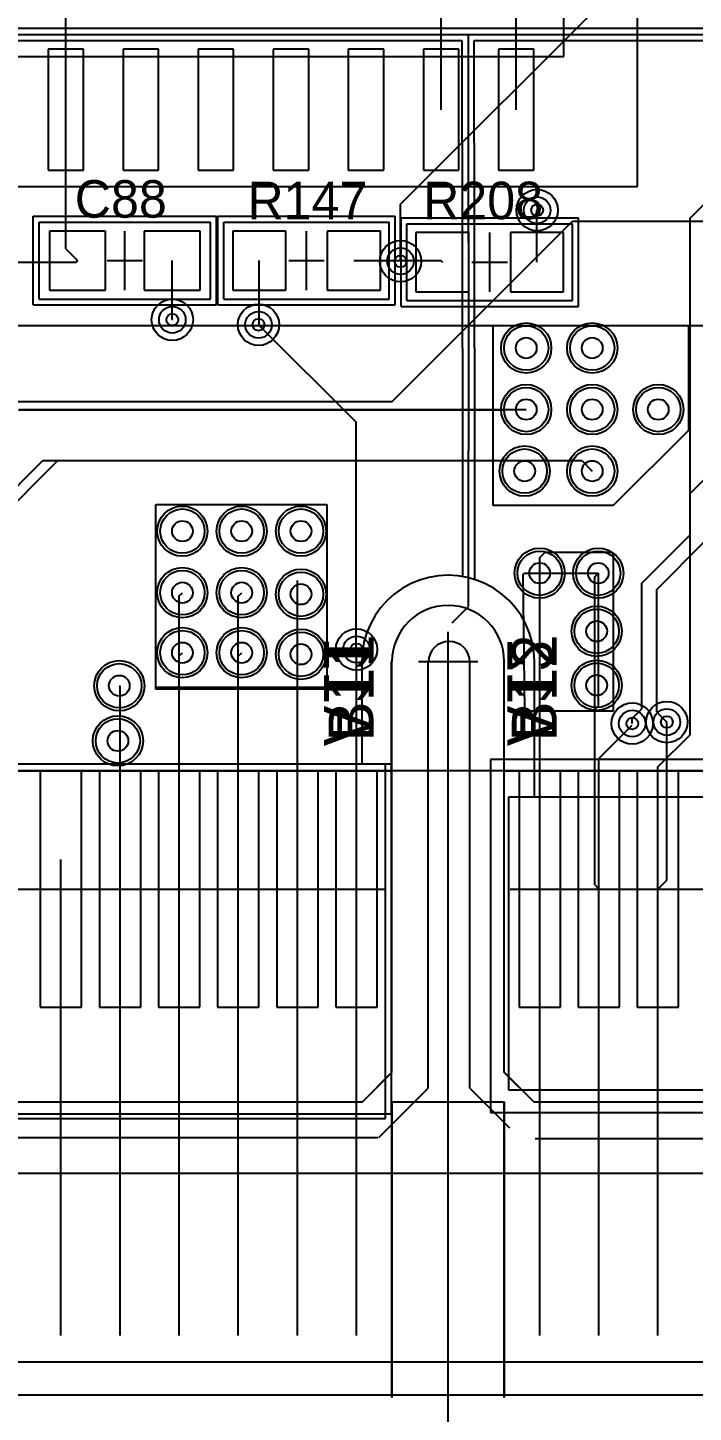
# Model space of a CAD drawing. Extents: x 28 to 300, y 18 to 330.
# Drawn here: x 126.24 to 137.5, y 79.15 to 102.57 of the extents above; entities that cross this region are included whole.
import ezdxf

# ---------------------------------------------------------------- set-up
doc = ezdxf.new("R2010")
doc.units = 0
for name, color, linetype in [('BOTTOMLAYER', 5, 'CONTINUOUS'), ('BOTTOMOVERLAY', 54, 'CONTINUOUS'), ('BOTTOMSOLDER', 6, 'CONTINUOUS'), ('DRILLDRAWING', 1, 'CONTINUOUS'), ('INTERNALPLANE1', 76, 'CONTINUOUS'), ('INTERNALPLANE6', 136, 'CONTINUOUS'), ('KEEPOUTLAYER', 6, 'CONTINUOUS'), ('MECHANICAL1', 6, 'CONTINUOUS'), ('MECHANICAL10', 56, 'CONTINUOUS'), ('MECHANICAL14', 56, 'CONTINUOUS'), ('MECHANICAL15', 56, 'CONTINUOUS'), ('MECHANICAL16', 56, 'CONTINUOUS'), ('MECHANICAL8', 56, 'CONTINUOUS'), ('MECHANICAL9', 56, 'CONTINUOUS'), ('MIDLAYER1', 16, 'CONTINUOUS'), ('MIDLAYER3', 90, 'CONTINUOUS'), ('MULTILAYER', 9, 'CONTINUOUS'), ('TOPLAYER', 1, 'CONTINUOUS'), ('TOPOVERLAY', 2, 'CONTINUOUS'), ('TOPPASTE', 8, 'CONTINUOUS'), ('TOPSOLDER', 216, 'CONTINUOUS'), ('VIAHOLELAYER', 16, 'CONTINUOUS')]:
    doc.layers.add(name, color=color, linetype=linetype)

msp = doc.modelspace()

# ---------------------------------------------------------------- linework, layer by layer
at = {"layer": 'BOTTOMLAYER'}
for p, q in [((134.112, 94.488), (134.112, 97.536)), ((134.112, 97.536), (137.414, 97.536)), ((137.414, 97.536), (137.414, 95.758)), ((126.081, 96.109), (134.323, 96.109)), ((137.414, 95.758), (136.144, 94.488)), ((123.8, 92.558), (126.492, 95.25)), ((126.492, 95.25), (134.645, 95.25)), ((134.645, 95.25), (135.128, 95.25)), ((128.405, 91.41), (128.405, 94.508)), ((128.405, 94.508), (131.3, 94.508)), ((131.3, 94.508), (131.3, 91.41)), ((136.144, 94.488), (134.112, 94.488)), ((134.899, 93.611), (134.989, 93.701)), ((134.9, 91.008), (134.899, 93.611)), ((134.989, 93.701), (136.119, 93.701)), ((136.119, 93.701), (136.144, 93.675)), ((136.144, 93.675), (136.144, 91.008)), ((134.899, 93.345), (134.9, 93.344)), ((134.899, 93.345), (135.89, 93.345)), ((134.9, 88), (134.9, 93.344)), ((129.8, 92.957), (129.857, 93.015)), ((130.8, 92.989), (130.8, 93.221)), ((129.8, 91.999), (129.8, 92.957)), ((130.8, 91.973), (130.8, 92.989)), ((129.8, 91.941), (129.857, 91.999)), ((129.8, 91.941), (129.8, 91.999)), ((129.8, 88), (129.8, 91.941)), ((130.8, 88), (130.8, 91.973)), ((131.8, 88), (131.8, 92.055)), ((131.3, 91.41), (128.405, 91.41)), ((136.144, 91.008), (134.9, 91.008)), ((135.9, 90.21), (136.465, 90.775)), ((137.05, 88.15), (137.05, 90.826)), ((135.9, 88), (135.9, 90.21)), ((126.45, 90), (126.45, 86)), ((127.15, 90), (126.45, 90)), ((127.15, 86), (127.15, 90)), ((127.45, 90), (127.45, 86)), ((128.15, 90), (127.45, 90)), ((128.15, 86), (128.15, 90)), ((128.45, 90), (128.45, 86)), ((129.15, 90), (128.45, 90)), ((129.15, 86), (129.15, 90)), ((129.45, 90), (129.45, 86)), ((130.15, 90), (129.45, 90)), ((130.15, 86), (130.15, 90)), ((130.45, 90), (130.45, 86)), ((131.15, 90), (130.45, 90)), ((131.15, 86), (131.15, 90)), ((131.45, 90), (131.45, 86)), ((132.15, 90), (131.45, 90)), ((132.15, 86), (132.15, 90)), ((134.55, 90), (134.55, 86)), ((135.25, 90), (134.55, 90)), ((135.25, 86), (135.25, 90)), ((135.55, 90), (135.55, 86)), ((136.25, 90), (135.55, 90)), ((136.25, 86), (136.25, 90)), ((136.55, 90), (136.55, 86)), ((137.25, 90), (136.55, 90)), ((137.25, 86), (137.25, 90)), ((136.9, 88), (137.05, 88.15)), ((126.45, 86), (127.15, 86)), ((127.45, 86), (128.15, 86)), ((128.45, 86), (129.15, 86)), ((129.45, 86), (130.15, 86)), ((130.45, 86), (131.15, 86)), ((131.45, 86), (132.15, 86)), ((134.55, 86), (135.25, 86)), ((135.55, 86), (136.25, 86)), ((136.55, 86), (137.25, 86))]:
    msp.add_line(p, q, dxfattribs=at)
for centre, radius in [((134.856, 99.487), 0.225), ((132.545, 98.623), 0.225), ((128.684, 97.633), 0.225), ((130.142, 97.548), 0.225), ((134.671, 97.155), 0.375), ((135.788, 97.155), 0.375), ((134.671, 96.114), 0.375), ((135.788, 96.114), 0.375), ((136.906, 96.114), 0.375), ((134.645, 95.072), 0.375), ((135.788, 95.072), 0.375), ((128.854, 94.056), 0.375), ((129.857, 94.056), 0.375), ((130.861, 94.056), 0.375), ((134.899, 93.345), 0.375), ((135.89, 93.345), 0.375), ((128.854, 93.015), 0.375), ((129.857, 93.015), 0.375), ((130.861, 92.989), 0.375), ((135.863, 92.362), 0.375), ((128.854, 91.999), 0.375), ((129.857, 91.999), 0.375), ((130.861, 91.973), 0.375), ((131.8, 92.055), 0.225), ((127.787, 91.44), 0.375), ((135.863, 91.448), 0.375), ((136.465, 90.801), 0.225), ((137.05, 90.826), 0.225), ((127.763, 90.508), 0.375)]:
    msp.add_circle(centre, radius, dxfattribs=at)
at = {"layer": 'BOTTOMSOLDER'}
for p, q in [((155.5, 90), (120.759, 90)), ((126.45, 90), (126.45, 86)), ((127.15, 90), (126.45, 90)), ((127.15, 86), (127.15, 90)), ((127.45, 90), (127.45, 86)), ((128.15, 90), (127.45, 90)), ((128.15, 86), (128.15, 90)), ((128.45, 90), (128.45, 86)), ((129.15, 90), (128.45, 90)), ((129.15, 86), (129.15, 90)), ((129.45, 90), (129.45, 86)), ((130.15, 90), (129.45, 90)), ((130.15, 86), (130.15, 90)), ((130.45, 90), (130.45, 86)), ((131.15, 90), (130.45, 90)), ((131.15, 86), (131.15, 90)), ((131.45, 90), (131.45, 86)), ((132.15, 90), (131.45, 90)), ((132.15, 86), (132.15, 90)), ((134.55, 90), (134.55, 86)), ((135.25, 90), (134.55, 90)), ((135.25, 86), (135.25, 90)), ((135.55, 90), (135.55, 86)), ((136.25, 90), (135.55, 90)), ((136.25, 86), (136.25, 90)), ((136.55, 90), (136.55, 86)), ((137.25, 90), (136.55, 90)), ((137.25, 86), (137.25, 90)), ((126.45, 86), (127.15, 86)), ((127.45, 86), (128.15, 86)), ((128.45, 86), (129.15, 86)), ((129.45, 86), (130.15, 86)), ((130.45, 86), (131.15, 86)), ((131.45, 86), (132.15, 86)), ((134.55, 86), (135.25, 86)), ((135.55, 86), (136.25, 86)), ((136.55, 86), (137.25, 86)), ((120.759, 79.999), (155.5, 79.999))]:
    msp.add_line(p, q, dxfattribs=at)
at = {"layer": 'DRILLDRAWING'}
for p, q in [((133.35, 91.85), (133.35, 92.35)), ((133.35, 91.85), (133.35, 92.35)), ((132.85, 91.85), (133.35, 91.85)), ((132.85, 91.85), (133.35, 91.85)), ((133.35, 91.85), (133.85, 91.85)), ((133.35, 91.35), (133.35, 91.85)), ((133.35, 91.85), (133.85, 91.85)), ((133.35, 91.35), (133.35, 91.85)), ((133.35, 72.771), (133.35, 91.046))]:
    msp.add_line(p, q, dxfattribs=at)
for centre, radius in [((134.856, 99.487), 0.1), ((132.545, 98.623), 0.1), ((128.684, 97.633), 0.1), ((130.142, 97.548), 0.1), ((134.671, 97.155), 0.175), ((135.788, 97.155), 0.175), ((134.671, 96.114), 0.175), ((135.788, 96.114), 0.175), ((136.906, 96.114), 0.175), ((134.645, 95.072), 0.175), ((135.788, 95.072), 0.175), ((128.854, 94.056), 0.175), ((129.857, 94.056), 0.175), ((130.861, 94.056), 0.175), ((134.899, 93.345), 0.175), ((135.89, 93.345), 0.175), ((128.854, 93.015), 0.175), ((129.857, 93.015), 0.175), ((130.861, 92.989), 0.175), ((135.863, 92.362), 0.175), ((128.854, 91.999), 0.175), ((129.857, 91.999), 0.175), ((130.861, 91.973), 0.175), ((131.8, 92.055), 0.1), ((127.787, 91.44), 0.175), ((135.863, 91.448), 0.175), ((136.465, 90.801), 0.1), ((137.05, 90.826), 0.1), ((127.763, 90.508), 0.175)]:
    msp.add_circle(centre, radius, dxfattribs=at)
at = {"layer": 'INTERNALPLANE1'}
for p, q in [((124.998, 102.459), (133.688, 102.459)), ((143.594, 102.562), (125.039, 102.562)), ((133.688, 102.459), (143.594, 102.459)), ((133.688, 102.459), (133.697, 95.424)), ((133.688, 102.459), (133.697, 95.424)), ((124.998, 102.355), (133.584, 102.355)), ((133.584, 102.355), (133.593, 95.423)), ((133.8, 95.424), (133.792, 102.355)), ((133.792, 102.355), (143.594, 102.355)), ((133.593, 95.423), (133.593, 93.287)), ((133.697, 92.782), (133.697, 95.424)), ((133.8, 93.237), (133.8, 95.424)), ((133.8, 95.424), (133.8, 95.424)), ((133.8, 95.424), (133.8, 95.424)), ((133.025, 93.273), (132.867, 93.228)), ((133.186, 93.301), (133.025, 93.273)), ((133.35, 93.31), (133.186, 93.301)), ((133.513, 93.301), (133.35, 93.31)), ((133.593, 93.287), (133.513, 93.301)), ((132.573, 93.086), (132.439, 92.991)), ((132.716, 93.165), (132.573, 93.086)), ((132.867, 93.228), (132.716, 93.165)), ((133.832, 93.228), (133.8, 93.237)), ((133.983, 93.165), (133.832, 93.228)), ((134.127, 93.086), (133.983, 93.165)), ((134.26, 92.991), (134.127, 93.086)), ((132.317, 92.882), (132.208, 92.76)), ((132.439, 92.991), (132.317, 92.882)), ((133.417, 92.503), (133.697, 92.782)), ((134.382, 92.882), (134.26, 92.991)), ((134.491, 92.76), (134.382, 92.882)), ((132.113, 92.627), (132.034, 92.483)), ((132.208, 92.76), (132.113, 92.627)), ((134.586, 92.627), (134.491, 92.76)), ((134.665, 92.483), (134.586, 92.627)), ((131.971, 92.332), (131.926, 92.175)), ((132.034, 92.483), (131.971, 92.332)), ((134.728, 92.332), (134.665, 92.483)), ((134.773, 92.175), (134.728, 92.332)), ((131.926, 92.175), (131.899, 92.013)), ((134.801, 92.013), (134.773, 92.175)), ((131.89, 91.853), (131.889, 91.85)), ((131.889, 91.85), (131.889, 90.115)), ((131.899, 92.013), (131.89, 91.853)), ((132.4, 84.899), (132.4, 91.85)), ((134.3, 84.899), (134.3, 91.85)), ((134.81, 91.853), (134.801, 92.013)), ((134.81, 91.85), (134.81, 91.853)), ((134.81, 89.556), (134.81, 91.85)), ((132.392, 90.115), (121.166, 90.115)), ((131.889, 90.115), (121.71, 90.115)), ((132.392, 84.196), (132.392, 90.115)), ((134.374, 89.556), (134.374, 84.602)), ((155.506, 89.556), (134.374, 89.556)), ((140.563, 89.556), (134.81, 89.556)), ((131.9, 84.4), (132.4, 84.899)), ((134.3, 84.899), (134.8, 84.4)), ((134.374, 84.602), (155.506, 84.602)), ((121.7, 84.4), (131.9, 84.4)), ((134.8, 84.4), (134.8, 84.4)), ((134.8, 84.4), (155, 84.4)), ((121.166, 84.196), (132.392, 84.196))]:
    msp.add_line(p, q, dxfattribs=at)
for centre, radius in [((134.856, 99.487), 0.35), ((132.545, 98.623), 0.35), ((128.684, 97.633), 0.35), ((130.142, 97.548), 0.35), ((134.899, 93.345), 0.425), ((135.89, 93.345), 0.425), ((135.863, 92.362), 0.425), ((131.8, 92.055), 0.35), ((127.787, 91.44), 0.425), ((135.863, 91.448), 0.425), ((136.465, 90.801), 0.35), ((137.05, 90.826), 0.35), ((127.763, 90.508), 0.425)]:
    msp.add_circle(centre, radius, dxfattribs=at)
msp.add_arc((133.35, 91.85), 0.95, 0, 180, dxfattribs=at)
at = {"layer": 'INTERNALPLANE6'}
for p, q in [((133.025, 93.273), (132.867, 93.228)), ((133.186, 93.301), (133.025, 93.273)), ((133.35, 93.31), (133.186, 93.301)), ((133.513, 93.301), (133.35, 93.31)), ((133.675, 93.273), (133.513, 93.301)), ((133.832, 93.228), (133.675, 93.273)), ((132.573, 93.086), (132.439, 92.991)), ((132.716, 93.165), (132.573, 93.086)), ((132.867, 93.228), (132.716, 93.165)), ((133.983, 93.165), (133.832, 93.228)), ((134.127, 93.086), (133.983, 93.165)), ((134.26, 92.991), (134.127, 93.086)), ((132.317, 92.882), (132.208, 92.76)), ((132.439, 92.991), (132.317, 92.882)), ((134.382, 92.882), (134.26, 92.991)), ((134.491, 92.76), (134.382, 92.882)), ((132.113, 92.627), (132.034, 92.483)), ((132.208, 92.76), (132.113, 92.627)), ((134.586, 92.627), (134.491, 92.76)), ((134.665, 92.483), (134.586, 92.627)), ((131.971, 92.332), (131.926, 92.175)), ((132.034, 92.483), (131.971, 92.332)), ((134.728, 92.332), (134.665, 92.483)), ((134.773, 92.175), (134.728, 92.332)), ((131.926, 92.175), (131.899, 92.013)), ((134.801, 92.013), (134.773, 92.175)), ((131.89, 91.853), (131.889, 91.85)), ((131.889, 91.85), (131.889, 90.115)), ((131.899, 92.013), (131.89, 91.853)), ((132.4, 84.899), (132.4, 91.85)), ((134.3, 84.899), (134.3, 91.85)), ((134.81, 91.853), (134.801, 92.013)), ((134.81, 91.85), (134.81, 91.853)), ((134.81, 90.191), (134.81, 91.85)), ((132.291, 90.115), (121.267, 90.115)), ((131.889, 90.115), (121.71, 90.115)), ((132.291, 84.12), (132.291, 90.115)), ((134.069, 90.191), (134.069, 84.222)), ((155.405, 90.191), (134.069, 90.191)), ((154.989, 90.191), (134.81, 90.191)), ((131.9, 84.4), (132.4, 84.899)), ((134.3, 84.899), (134.8, 84.4)), ((121.7, 84.4), (131.9, 84.4)), ((134.8, 84.4), (134.8, 84.4)), ((134.8, 84.4), (155, 84.4)), ((121.267, 84.12), (132.291, 84.12)), ((134.069, 84.222), (155.405, 84.222))]:
    msp.add_line(p, q, dxfattribs=at)
for centre, radius in [((132.545, 98.623), 0.35), ((130.142, 97.548), 0.35), ((134.671, 97.155), 0.425), ((135.788, 97.155), 0.425), ((134.671, 96.114), 0.425), ((135.788, 96.114), 0.425), ((136.906, 96.114), 0.425), ((134.645, 95.072), 0.425), ((135.788, 95.072), 0.425), ((128.854, 94.056), 0.425), ((129.857, 94.056), 0.425), ((130.861, 94.056), 0.425), ((128.854, 93.015), 0.425), ((129.857, 93.015), 0.425), ((130.861, 92.989), 0.425), ((128.854, 91.999), 0.425), ((129.857, 91.999), 0.425), ((130.861, 91.973), 0.425), ((131.8, 92.055), 0.35), ((136.465, 90.801), 0.35), ((137.05, 90.826), 0.35)]:
    msp.add_circle(centre, radius, dxfattribs=at)
msp.add_arc((133.35, 91.85), 0.95, 0, 180, dxfattribs=at)
at = {"layer": 'KEEPOUTLAYER'}
for p, q in [((132.392, 91.842), (132.4, 91.85)), ((132.392, 84.892), (132.392, 91.842)), ((134.3, 84.899), (134.3, 91.85)), ((131.9, 84.4), (132.392, 84.892)), ((134.3, 84.899), (134.8, 84.4)), ((121.7, 84.4), (131.9, 84.4)), ((134.8, 84.4), (155, 84.4))]:
    msp.add_line(p, q, dxfattribs=at)
msp.add_arc((133.35, 91.85), 0.95, 0, 180, dxfattribs=at)
at = {"layer": 'MECHANICAL1'}
for p, q in [((132.4, 84.899), (132.4, 91.85)), ((134.3, 84.899), (134.3, 91.85)), ((131.9, 84.4), (132.4, 84.899)), ((134.3, 84.899), (134.8, 84.4)), ((121.7, 84.4), (131.9, 84.4)), ((134.8, 84.4), (155, 84.4))]:
    msp.add_line(p, q, dxfattribs=at)
msp.add_arc((133.35, 91.85), 0.95, 0, 180, dxfattribs=at)
at = {"layer": 'MECHANICAL10'}
for p, q in [((126.8, 80.444), (126.8, 88.044)), ((127.8, 80.444), (127.8, 88.044)), ((128.8, 80.444), (128.8, 88.044)), ((129.8, 80.444), (129.8, 88.044)), ((130.8, 80.444), (130.8, 88.044)), ((131.8, 80.444), (131.8, 88.044)), ((134.9, 80.444), (134.9, 88.044)), ((135.9, 80.444), (135.9, 88.044)), ((136.9, 80.444), (136.9, 88.044)), ((121.8, 79.444), (154.9, 79.444))]:
    msp.add_line(p, q, dxfattribs=at)
at = {"layer": 'MECHANICAL14'}
for p, q in [((135.306, 102.087), (135.306, 109.587)), ((124.806, 102.087), (135.306, 102.087)), ((126.431, 99.283), (129.331, 99.283)), ((126.431, 97.983), (126.431, 99.283)), ((129.331, 97.983), (129.331, 99.283)), ((129.555, 99.283), (132.355, 99.283)), ((129.555, 97.983), (129.555, 99.283)), ((132.355, 97.983), (132.355, 99.283)), ((132.653, 99.257), (135.453, 99.257)), ((132.653, 97.957), (132.653, 99.257)), ((135.453, 97.957), (135.453, 99.257)), ((126.431, 97.983), (129.331, 97.983)), ((129.555, 97.983), (132.355, 97.983)), ((132.653, 97.957), (135.453, 97.957)), ((132.4, 84.899), (132.4, 90)), ((134.3, 84.899), (134.3, 90)), ((131.9, 84.4), (132.4, 84.899)), ((134.3, 84.899), (134.8, 84.4)), ((121.7, 84.4), (131.9, 84.4)), ((134.8, 84.4), (155, 84.4))]:
    msp.add_line(p, q, dxfattribs=at)
at = {"layer": 'MECHANICAL15'}
for p, q in [((136.556, 99.887), (136.556, 111.787)), ((123.556, 99.887), (136.556, 99.887)), ((129.455, 97.883), (129.455, 99.383)), ((129.455, 99.383), (132.455, 99.383)), ((132.455, 97.883), (132.455, 99.383)), ((132.553, 97.857), (132.553, 99.357)), ((132.553, 99.357), (135.553, 99.357)), ((135.553, 97.857), (135.553, 99.357)), ((130.955, 98.333), (130.955, 98.933)), ((134.053, 98.307), (134.053, 98.907)), ((130.655, 98.633), (131.255, 98.633)), ((133.753, 98.607), (134.353, 98.607)), ((129.455, 97.883), (132.455, 97.883)), ((132.553, 97.857), (135.553, 97.857)), ((121.2, 90), (132.4, 90)), ((134.3, 90), (155.5, 90)), ((134.3, 90), (141.5, 90))]:
    msp.add_line(p, q, dxfattribs=at)
at = {"layer": 'MECHANICAL16'}
for p, q in [((126.331, 99.383), (129.431, 99.383)), ((126.331, 97.883), (126.331, 99.383)), ((129.431, 97.883), (129.431, 99.383)), ((127.881, 98.333), (127.881, 98.933)), ((127.581, 98.633), (128.181, 98.633)), ((126.331, 97.883), (129.431, 97.883))]:
    msp.add_line(p, q, dxfattribs=at)
at = {"layer": 'MECHANICAL8'}
for p, q in [((133.35, 84.4), (133.35, 91.85)), ((132.4, 84.9), (132.4, 90)), ((132.4, 84.9), (132.4, 90)), ((134.3, 84.9), (134.3, 90)), ((126.8, 88), (126.8, 88.5)), ((126.8, 88), (126.8, 88.5)), ((127.8, 88), (127.8, 88.5)), ((127.8, 88), (127.8, 88.5)), ((128.8, 88), (128.8, 88.5)), ((128.8, 88), (128.8, 88.5)), ((129.8, 88), (129.8, 88.5)), ((129.8, 88), (129.8, 88.5)), ((130.8, 88), (130.8, 88.5)), ((130.8, 88), (130.8, 88.5)), ((131.8, 88), (131.8, 88.5)), ((131.8, 88), (131.8, 88.5)), ((134.9, 88), (134.9, 88.5)), ((134.9, 88), (134.9, 88.5)), ((135.9, 88), (135.9, 88.5)), ((135.9, 88), (135.9, 88.5)), ((136.9, 88), (136.9, 88.5)), ((136.9, 88), (136.9, 88.5)), ((125.8, 88), (126.3, 88)), ((125.8, 88), (126.3, 88)), ((126.3, 88), (126.8, 88)), ((126.3, 88), (126.8, 88)), ((126.8, 87.5), (126.8, 88)), ((126.8, 88), (127.3, 88)), ((126.8, 88), (127.3, 88)), ((126.8, 87.5), (126.8, 88)), ((127.3, 88), (127.8, 88)), ((127.3, 88), (127.8, 88)), ((127.8, 87.5), (127.8, 88)), ((127.8, 88), (128.3, 88)), ((127.8, 88), (128.3, 88)), ((127.8, 87.5), (127.8, 88)), ((128.3, 88), (128.8, 88)), ((128.3, 88), (128.8, 88)), ((128.8, 87.5), (128.8, 88)), ((128.8, 88), (129.3, 88)), ((128.8, 88), (129.3, 88)), ((128.8, 87.5), (128.8, 88)), ((129.3, 88), (129.8, 88)), ((129.3, 88), (129.8, 88)), ((129.8, 87.5), (129.8, 88)), ((129.8, 88), (130.3, 88)), ((129.8, 88), (130.3, 88)), ((129.8, 87.5), (129.8, 88)), ((130.3, 88), (130.8, 88)), ((130.3, 88), (130.8, 88)), ((130.8, 87.5), (130.8, 88)), ((130.8, 88), (131.3, 88)), ((130.8, 88), (131.3, 88)), ((130.8, 87.5), (130.8, 88)), ((131.3, 88), (131.8, 88)), ((131.3, 88), (131.8, 88)), ((131.8, 87.5), (131.8, 88)), ((131.8, 88), (132.3, 88)), ((131.8, 88), (132.3, 88)), ((131.8, 87.5), (131.8, 88)), ((134.4, 88), (134.9, 88)), ((134.4, 88), (134.9, 88)), ((134.9, 87.5), (134.9, 88)), ((134.9, 88), (135.4, 88)), ((134.9, 88), (135.4, 88)), ((134.9, 87.5), (134.9, 88)), ((135.4, 88), (135.9, 88)), ((135.4, 88), (135.9, 88)), ((135.9, 87.5), (135.9, 88)), ((135.9, 88), (136.4, 88)), ((135.9, 88), (136.4, 88)), ((135.9, 87.5), (135.9, 88)), ((136.4, 88), (136.9, 88)), ((136.4, 88), (136.9, 88)), ((136.9, 87.5), (136.9, 88)), ((136.9, 88), (137.4, 88)), ((136.9, 88), (137.4, 88)), ((136.9, 87.5), (136.9, 88)), ((137.4, 88), (137.9, 88)), ((137.4, 88), (137.9, 88)), ((131.9, 84.4), (132.4, 84.9)), ((134.3, 84.9), (134.8, 84.4)), ((121.7, 84.4), (131.9, 84.4)), ((132.4, 79.4), (132.4, 84.4)), ((132.4, 84.4), (134.3, 84.4)), ((132.4, 84.4), (132.4, 79.4)), ((132.4, 84.4), (134.3, 84.4)), ((134.3, 79.4), (134.3, 84.4)), ((134.3, 84.4), (134.3, 79.4)), ((134.8, 84.4), (155, 84.4))]:
    msp.add_line(p, q, dxfattribs=at)
at = {"layer": 'MECHANICAL9'}
for p, q in [((133.015, 84.632), (133.015, 91.839)), ((133.718, 84.632), (133.718, 91.839)), ((132.177, 83.794), (133.015, 84.632)), ((133.718, 84.632), (134.391, 83.96)), ((121.454, 83.794), (132.163, 83.794)), ((134.82, 83.78), (155.291, 83.78)), ((60.3, 83.194), (265.984, 83.194))]:
    msp.add_line(p, q, dxfattribs=at)
msp.add_arc((133.367, 91.839), 0.351, 0, 180, dxfattribs=at)
at = {"layer": 'MIDLAYER1'}
for p, q in [((132.545, 99.588), (137.803, 104.846)), ((137.446, 99.35), (141.783, 103.687)), ((132.545, 98.623), (132.545, 99.588)), ((137.446, 93.995), (137.446, 99.35)), ((130.142, 97.548), (131.792, 95.898)), ((131.792, 92.063), (131.792, 95.898)), ((136.627, 93.175), (137.446, 93.995)), ((136.881, 93.07), (137.7, 93.89)), ((136.627, 91.049), (136.627, 93.175)), ((136.881, 90.995), (136.881, 93.07)), ((131.792, 92.063), (131.8, 92.055)), ((136.465, 90.888), (136.627, 91.049)), ((136.881, 90.995), (137.05, 90.826)), ((136.465, 90.801), (136.465, 90.888)), ((137.024, 90.852), (137.05, 90.826))]:
    msp.add_line(p, q, dxfattribs=at)
for centre, radius in [((134.856, 99.487), 0.225), ((132.545, 98.623), 0.225), ((128.684, 97.633), 0.225), ((130.142, 97.548), 0.225), ((134.671, 97.155), 0.375), ((135.788, 97.155), 0.375), ((134.671, 96.114), 0.375), ((135.788, 96.114), 0.375), ((136.906, 96.114), 0.375), ((134.645, 95.072), 0.375), ((135.788, 95.072), 0.375), ((128.854, 94.056), 0.375), ((129.857, 94.056), 0.375), ((130.861, 94.056), 0.375), ((134.899, 93.345), 0.375), ((135.89, 93.345), 0.375), ((128.854, 93.015), 0.375), ((129.857, 93.015), 0.375), ((130.861, 92.989), 0.375), ((135.863, 92.362), 0.375), ((128.854, 91.999), 0.375), ((129.857, 91.999), 0.375), ((130.861, 91.973), 0.375), ((131.8, 92.055), 0.225), ((127.787, 91.44), 0.375), ((135.863, 91.448), 0.375), ((136.465, 90.801), 0.225), ((137.05, 90.826), 0.225), ((127.763, 90.508), 0.375)]:
    msp.add_circle(centre, radius, dxfattribs=at)
at = {"layer": 'MIDLAYER3'}
for p, q in [((132.405, 96.248), (135.457, 99.3)), ((135.457, 99.3), (152.044, 99.3)), ((123.922, 96.248), (132.405, 96.248))]:
    msp.add_line(p, q, dxfattribs=at)
for centre, radius in [((134.856, 99.487), 0.225), ((132.545, 98.623), 0.225), ((128.684, 97.633), 0.225), ((130.142, 97.548), 0.225), ((134.671, 97.155), 0.375), ((135.788, 97.155), 0.375), ((134.671, 96.114), 0.375), ((135.788, 96.114), 0.375), ((136.906, 96.114), 0.375), ((134.645, 95.072), 0.375), ((135.788, 95.072), 0.375), ((128.854, 94.056), 0.375), ((129.857, 94.056), 0.375), ((130.861, 94.056), 0.375), ((134.899, 93.345), 0.375), ((135.89, 93.345), 0.375), ((128.854, 93.015), 0.375), ((129.857, 93.015), 0.375), ((130.861, 92.989), 0.375), ((135.863, 92.362), 0.375), ((128.854, 91.999), 0.375), ((129.857, 91.999), 0.375), ((130.861, 91.973), 0.375), ((131.8, 92.055), 0.225), ((127.787, 91.44), 0.375), ((135.863, 91.448), 0.375), ((136.465, 90.801), 0.225), ((137.05, 90.826), 0.225), ((127.763, 90.508), 0.375)]:
    msp.add_circle(centre, radius, dxfattribs=at)
at = {"layer": 'MULTILAYER'}
for centre, radius in [((134.856, 99.487), 0.225), ((132.545, 98.623), 0.225), ((128.684, 97.633), 0.225), ((130.142, 97.548), 0.225), ((134.671, 97.155), 0.375), ((135.788, 97.155), 0.375), ((134.671, 96.114), 0.375), ((135.788, 96.114), 0.375), ((136.906, 96.114), 0.375), ((134.645, 95.072), 0.375), ((135.788, 95.072), 0.375), ((128.854, 94.056), 0.375), ((129.857, 94.056), 0.375), ((130.861, 94.056), 0.375), ((134.899, 93.345), 0.375), ((135.89, 93.345), 0.375), ((128.854, 93.015), 0.375), ((129.857, 93.015), 0.375), ((130.861, 92.989), 0.375), ((135.863, 92.362), 0.375), ((128.854, 91.999), 0.375), ((129.857, 91.999), 0.375), ((130.861, 91.973), 0.375), ((131.8, 92.055), 0.225), ((127.787, 91.44), 0.375), ((135.863, 91.448), 0.375), ((136.465, 90.801), 0.225), ((137.05, 90.826), 0.225), ((127.763, 90.508), 0.375)]:
    msp.add_circle(centre, radius, dxfattribs=at)
at = {"layer": 'TOPLAYER'}
for p, q in [((134.501, 101.187), (134.501, 105.425)), ((133.231, 101.187), (133.231, 105.217)), ((137.443, 94.695), (146.966, 104.217)), ((126.881, 101.187), (126.881, 103.378)), ((127.181, 102.212), (126.581, 102.212)), ((126.581, 102.212), (126.581, 100.162)), ((127.181, 100.162), (127.181, 102.212)), ((128.451, 102.212), (127.851, 102.212)), ((127.851, 102.212), (127.851, 100.162)), ((128.451, 100.162), (128.451, 102.212)), ((129.721, 102.212), (129.121, 102.212)), ((129.121, 102.212), (129.121, 100.162)), ((129.721, 100.162), (129.721, 102.212)), ((130.991, 102.212), (130.391, 102.212)), ((130.391, 102.212), (130.391, 100.162)), ((130.991, 100.162), (130.991, 102.212)), ((132.261, 102.212), (131.661, 102.212)), ((131.661, 102.212), (131.661, 100.162)), ((132.261, 100.162), (132.261, 102.212)), ((133.531, 102.212), (132.931, 102.212)), ((132.931, 102.212), (132.931, 100.162)), ((133.531, 100.162), (133.531, 102.212)), ((134.801, 102.212), (134.201, 102.212)), ((134.201, 102.212), (134.201, 100.162)), ((134.801, 100.162), (134.801, 102.212)), ((126.881, 98.833), (126.881, 101.187)), ((126.581, 100.162), (127.181, 100.162)), ((127.851, 100.162), (128.451, 100.162)), ((129.121, 100.162), (129.721, 100.162)), ((130.391, 100.162), (130.991, 100.162)), ((131.661, 100.162), (132.261, 100.162)), ((132.931, 100.162), (133.531, 100.162)), ((134.201, 100.162), (134.801, 100.162)), ((134.853, 99.484), (134.856, 99.487)), ((134.853, 98.607), (134.853, 99.484)), ((127.556, 99.133), (126.606, 99.133)), ((126.606, 99.133), (126.606, 98.133)), ((127.556, 98.133), (127.556, 99.133)), ((129.156, 99.133), (128.206, 99.133)), ((128.206, 99.133), (128.206, 98.133)), ((129.156, 98.133), (129.156, 99.133)), ((129.705, 99.133), (129.705, 98.133)), ((130.605, 99.133), (129.705, 99.133)), ((130.605, 98.133), (130.605, 99.133)), ((131.305, 99.133), (131.305, 98.133)), ((132.205, 99.133), (131.305, 99.133)), ((132.205, 98.133), (132.205, 99.133)), ((133.703, 99.107), (132.803, 99.107)), ((132.803, 99.107), (132.803, 98.107)), ((133.703, 98.107), (133.703, 99.107)), ((135.303, 99.107), (134.403, 99.107)), ((134.403, 99.107), (134.403, 98.107)), ((135.303, 98.107), (135.303, 99.107)), ((126.881, 98.833), (127.081, 98.633)), ((127.056, 98.607), (127.081, 98.633)), ((128.681, 97.635), (128.681, 98.633)), ((130.155, 97.561), (130.155, 98.633)), ((131.755, 98.633), (132.545, 98.633)), ((132.545, 98.633), (133.228, 98.633)), ((133.228, 98.633), (133.253, 98.607)), ((125.481, 98.607), (127.056, 98.607)), ((126.606, 98.133), (127.556, 98.133)), ((128.206, 98.133), (129.156, 98.133)), ((129.705, 98.133), (130.605, 98.133)), ((131.305, 98.133), (132.205, 98.133)), ((132.803, 98.107), (133.703, 98.107)), ((134.403, 98.107), (135.303, 98.107)), ((128.681, 97.635), (128.684, 97.633)), ((130.142, 97.548), (130.155, 97.561)), ((134.112, 94.488), (134.112, 97.536)), ((134.112, 97.536), (137.414, 97.536)), ((137.414, 97.536), (137.414, 95.758)), ((126.086, 96.114), (134.671, 96.114)), ((137.414, 95.758), (136.144, 94.488)), ((125.476, 93.98), (126.746, 95.25)), ((126.746, 95.25), (134.645, 95.25)), ((134.645, 95.25), (135.611, 95.25)), ((135.611, 95.25), (135.788, 95.072)), ((137.443, 90.612), (137.443, 94.695)), ((128.405, 91.384), (128.405, 94.508)), ((128.405, 94.508), (131.3, 94.508)), ((131.3, 94.508), (131.3, 91.384)), ((136.144, 94.488), (134.112, 94.488)), ((134.62, 93.32), (134.645, 93.345)), ((134.645, 91.008), (134.62, 93.32)), ((134.645, 93.345), (135.89, 93.345)), ((134.899, 93.345), (135.89, 93.345)), ((135.83, 93.285), (135.89, 93.345)), ((135.83, 92.362), (135.83, 93.285)), ((135.89, 93.345), (135.89, 91.093)), ((128.8, 92.96), (128.854, 93.015)), ((128.8, 91.999), (128.8, 92.96)), ((135.83, 91.448), (135.83, 92.362)), ((128.8, 91.944), (128.854, 91.999)), ((128.8, 91.944), (128.8, 91.999)), ((128.8, 88), (128.8, 91.944)), ((127.787, 91.44), (127.8, 91.428)), ((127.8, 90.508), (127.8, 91.428)), ((131.3, 91.384), (128.405, 91.384)), ((135.83, 88.07), (135.83, 91.448)), ((135.805, 91.008), (134.645, 91.008)), ((135.89, 91.093), (135.805, 91.008)), ((127.8, 88), (127.8, 90.508)), ((136.9, 90.068), (137.443, 90.612)), ((126.45, 90), (126.45, 86)), ((127.15, 90), (126.45, 90)), ((127.15, 86), (127.15, 90)), ((127.45, 90), (127.45, 86)), ((128.15, 90), (127.45, 90)), ((128.15, 86), (128.15, 90)), ((128.45, 90), (128.45, 86)), ((129.15, 90), (128.45, 90)), ((129.15, 86), (129.15, 90)), ((129.45, 90), (129.45, 86)), ((130.15, 90), (129.45, 90)), ((130.15, 86), (130.15, 90)), ((130.45, 90), (130.45, 86)), ((131.15, 90), (130.45, 90)), ((131.15, 86), (131.15, 90)), ((131.45, 90), (131.45, 86)), ((132.15, 90), (131.45, 90)), ((132.15, 86), (132.15, 90)), ((134.55, 90), (134.55, 86)), ((135.25, 90), (134.55, 90)), ((135.25, 86), (135.25, 90)), ((135.55, 90), (135.55, 86)), ((136.25, 90), (135.55, 90)), ((136.25, 86), (136.25, 90)), ((136.55, 90), (136.55, 86)), ((137.25, 90), (136.55, 90)), ((136.9, 88), (136.9, 90.068)), ((137.25, 86), (137.25, 90)), ((135.83, 88.07), (135.9, 88)), ((126.45, 86), (127.15, 86)), ((127.45, 86), (128.15, 86)), ((128.45, 86), (129.15, 86)), ((129.45, 86), (130.15, 86)), ((130.45, 86), (131.15, 86)), ((131.45, 86), (132.15, 86)), ((134.55, 86), (135.25, 86)), ((135.55, 86), (136.25, 86)), ((136.55, 86), (137.25, 86))]:
    msp.add_line(p, q, dxfattribs=at)
for centre, radius in [((134.856, 99.487), 0.225), ((132.545, 98.623), 0.225), ((128.684, 97.633), 0.225), ((130.142, 97.548), 0.225), ((134.671, 97.155), 0.375), ((135.788, 97.155), 0.375), ((134.671, 96.114), 0.375), ((135.788, 96.114), 0.375), ((136.906, 96.114), 0.375), ((134.645, 95.072), 0.375), ((135.788, 95.072), 0.375), ((128.854, 94.056), 0.375), ((129.857, 94.056), 0.375), ((130.861, 94.056), 0.375), ((134.899, 93.345), 0.375), ((135.89, 93.345), 0.375), ((128.854, 93.015), 0.375), ((129.857, 93.015), 0.375), ((130.861, 92.989), 0.375), ((135.863, 92.362), 0.375), ((128.854, 91.999), 0.375), ((129.857, 91.999), 0.375), ((130.861, 91.973), 0.375), ((131.8, 92.055), 0.225), ((127.787, 91.44), 0.375), ((135.863, 91.448), 0.375), ((136.465, 90.801), 0.225), ((137.05, 90.826), 0.225), ((127.763, 90.508), 0.375)]:
    msp.add_circle(centre, radius, dxfattribs=at)
at = {"layer": 'TOPOVERLAY'}
for p, q in [((127.881, 98.133), (127.881, 99.133)), ((130.955, 98.133), (130.955, 99.133)), ((134.053, 98.107), (134.053, 99.107)), ((109.55, 97.536), (155.5, 97.536))]:
    msp.add_line(p, q, dxfattribs=at)
at = {"layer": 'TOPPASTE'}
for p, q in [((127.181, 102.212), (126.581, 102.212)), ((126.581, 102.212), (126.581, 100.162)), ((127.181, 100.162), (127.181, 102.212)), ((128.451, 102.212), (127.851, 102.212)), ((127.851, 102.212), (127.851, 100.162)), ((128.451, 100.162), (128.451, 102.212)), ((129.721, 102.212), (129.121, 102.212)), ((129.121, 102.212), (129.121, 100.162)), ((129.721, 100.162), (129.721, 102.212)), ((130.991, 102.212), (130.391, 102.212)), ((130.391, 102.212), (130.391, 100.162)), ((130.991, 100.162), (130.991, 102.212)), ((132.261, 102.212), (131.661, 102.212)), ((131.661, 102.212), (131.661, 100.162)), ((132.261, 100.162), (132.261, 102.212)), ((133.531, 102.212), (132.931, 102.212)), ((132.931, 102.212), (132.931, 100.162)), ((133.531, 100.162), (133.531, 102.212)), ((134.801, 102.212), (134.201, 102.212)), ((134.201, 102.212), (134.201, 100.162)), ((134.801, 100.162), (134.801, 102.212)), ((126.581, 100.162), (127.181, 100.162)), ((127.851, 100.162), (128.451, 100.162)), ((129.121, 100.162), (129.721, 100.162)), ((130.391, 100.162), (130.991, 100.162)), ((131.661, 100.162), (132.261, 100.162)), ((132.931, 100.162), (133.531, 100.162)), ((134.201, 100.162), (134.801, 100.162)), ((127.556, 99.133), (126.606, 99.133)), ((126.606, 99.133), (126.606, 98.133)), ((127.556, 98.133), (127.556, 99.133)), ((129.156, 99.133), (128.206, 99.133)), ((128.206, 99.133), (128.206, 98.133)), ((129.156, 98.133), (129.156, 99.133)), ((129.705, 99.133), (129.705, 98.133)), ((130.605, 99.133), (129.705, 99.133)), ((130.605, 98.133), (130.605, 99.133)), ((131.305, 99.133), (131.305, 98.133)), ((132.205, 99.133), (131.305, 99.133)), ((132.205, 98.133), (132.205, 99.133)), ((133.703, 99.107), (132.803, 99.107)), ((132.803, 99.107), (132.803, 98.107)), ((133.703, 98.107), (133.703, 99.107)), ((135.303, 99.107), (134.403, 99.107)), ((134.403, 99.107), (134.403, 98.107)), ((135.303, 98.107), (135.303, 99.107)), ((126.606, 98.133), (127.556, 98.133)), ((128.206, 98.133), (129.156, 98.133)), ((129.705, 98.133), (130.605, 98.133)), ((131.305, 98.133), (132.205, 98.133)), ((132.803, 98.107), (133.703, 98.107)), ((134.403, 98.107), (135.303, 98.107))]:
    msp.add_line(p, q, dxfattribs=at)
at = {"layer": 'TOPSOLDER'}
for p, q in [((127.181, 102.212), (126.581, 102.212)), ((126.581, 102.212), (126.581, 100.162)), ((127.181, 100.162), (127.181, 102.212)), ((128.451, 102.212), (127.851, 102.212)), ((127.851, 102.212), (127.851, 100.162)), ((128.451, 100.162), (128.451, 102.212)), ((129.721, 102.212), (129.121, 102.212)), ((129.121, 102.212), (129.121, 100.162)), ((129.721, 100.162), (129.721, 102.212)), ((130.991, 102.212), (130.391, 102.212)), ((130.391, 102.212), (130.391, 100.162)), ((130.991, 100.162), (130.991, 102.212)), ((132.261, 102.212), (131.661, 102.212)), ((131.661, 102.212), (131.661, 100.162)), ((132.261, 100.162), (132.261, 102.212)), ((133.531, 102.212), (132.931, 102.212)), ((132.931, 102.212), (132.931, 100.162)), ((133.531, 100.162), (133.531, 102.212)), ((134.801, 102.212), (134.201, 102.212)), ((134.201, 102.212), (134.201, 100.162)), ((134.801, 100.162), (134.801, 102.212)), ((126.581, 100.162), (127.181, 100.162)), ((127.851, 100.162), (128.451, 100.162)), ((129.121, 100.162), (129.721, 100.162)), ((130.391, 100.162), (130.991, 100.162)), ((131.661, 100.162), (132.261, 100.162)), ((132.931, 100.162), (133.531, 100.162)), ((134.201, 100.162), (134.801, 100.162)), ((127.556, 99.133), (126.606, 99.133)), ((126.606, 99.133), (126.606, 98.133)), ((127.556, 98.133), (127.556, 99.133)), ((129.156, 99.133), (128.206, 99.133)), ((128.206, 99.133), (128.206, 98.133)), ((129.156, 98.133), (129.156, 99.133)), ((129.705, 99.133), (129.705, 98.133)), ((130.605, 99.133), (129.705, 99.133)), ((130.605, 98.133), (130.605, 99.133)), ((131.305, 99.133), (131.305, 98.133)), ((132.205, 99.133), (131.305, 99.133)), ((132.205, 98.133), (132.205, 99.133)), ((133.703, 99.107), (132.803, 99.107)), ((132.803, 99.107), (132.803, 98.107)), ((133.703, 98.107), (133.703, 99.107)), ((135.303, 99.107), (134.403, 99.107)), ((134.403, 99.107), (134.403, 98.107)), ((135.303, 98.107), (135.303, 99.107)), ((126.606, 98.133), (127.556, 98.133)), ((128.206, 98.133), (129.156, 98.133)), ((129.705, 98.133), (130.605, 98.133)), ((131.305, 98.133), (132.205, 98.133)), ((132.803, 98.107), (133.703, 98.107)), ((134.403, 98.107), (135.303, 98.107)), ((155.913, 90), (120.835, 90)), ((126.45, 90), (126.45, 86)), ((127.15, 90), (126.45, 90)), ((127.15, 86), (127.15, 90)), ((127.45, 90), (127.45, 86)), ((128.15, 90), (127.45, 90)), ((128.15, 86), (128.15, 90)), ((128.45, 90), (128.45, 86)), ((129.15, 90), (128.45, 90)), ((129.15, 86), (129.15, 90)), ((129.45, 90), (129.45, 86)), ((130.15, 90), (129.45, 90)), ((130.15, 86), (130.15, 90)), ((130.45, 90), (130.45, 86)), ((131.15, 90), (130.45, 90)), ((131.15, 86), (131.15, 90)), ((131.45, 90), (131.45, 86)), ((132.15, 90), (131.45, 90)), ((132.15, 86), (132.15, 90)), ((134.55, 90), (134.55, 86)), ((135.25, 90), (134.55, 90)), ((135.25, 86), (135.25, 90)), ((135.55, 90), (135.55, 86)), ((136.25, 90), (135.55, 90)), ((136.25, 86), (136.25, 90)), ((136.55, 90), (136.55, 86)), ((137.25, 90), (136.55, 90)), ((137.25, 86), (137.25, 90)), ((126.45, 86), (127.15, 86)), ((127.45, 86), (128.15, 86)), ((128.45, 86), (129.15, 86)), ((129.45, 86), (130.15, 86)), ((130.45, 86), (131.15, 86)), ((131.45, 86), (132.15, 86)), ((134.55, 86), (135.25, 86)), ((135.55, 86), (136.25, 86)), ((136.55, 86), (137.25, 86)), ((120.835, 80), (155.913, 80))]:
    msp.add_line(p, q, dxfattribs=at)
at = {"layer": 'VIAHOLELAYER'}
for centre, radius in [((134.856, 99.487), 0.1), ((132.545, 98.623), 0.1), ((128.684, 97.633), 0.1), ((130.142, 97.548), 0.1), ((134.671, 97.155), 0.175), ((135.788, 97.155), 0.175), ((134.671, 96.114), 0.175), ((135.788, 96.114), 0.175), ((136.906, 96.114), 0.175), ((134.645, 95.072), 0.175), ((135.788, 95.072), 0.175), ((128.854, 94.056), 0.175), ((129.857, 94.056), 0.175), ((130.861, 94.056), 0.175), ((134.899, 93.345), 0.175), ((135.89, 93.345), 0.175), ((128.854, 93.015), 0.175), ((129.857, 93.015), 0.175), ((130.861, 92.989), 0.175), ((135.863, 92.362), 0.175), ((128.854, 91.999), 0.175), ((129.857, 91.999), 0.175), ((130.861, 91.973), 0.175), ((131.8, 92.055), 0.1), ((127.787, 91.44), 0.175), ((135.863, 91.448), 0.175), ((136.465, 90.801), 0.1), ((137.05, 90.826), 0.1), ((127.763, 90.508), 0.175)]:
    msp.add_circle(centre, radius, dxfattribs=at)

# ---------------------------------------------------------------- texts
at = {"layer": 'BOTTOMOVERLAY', "text_generation_flag": 2}
for s, p in [('A11', (131.251, 90.42)), ('A12', (134.351, 90.42))]:
    msp.add_text(s, height=0.762, rotation=270, dxfattribs=at).set_placement(p)
at = {"layer": 'TOPOVERLAY'}
for s, height, rotation, p in [('C88', 0.635, 360, (127.033, 99.36)), ('R147', 0.635, 360, (129.954, 99.334)), ('R208', 0.635, 360, (132.926, 99.334)), ('B11', 0.762, 90, (132.089, 90.496)), ('B12', 0.762, 90, (135.189, 90.496))]:
    msp.add_text(s, height=height, rotation=rotation, dxfattribs=at).set_placement(p)

doc.saveas('drawing.dxf')
